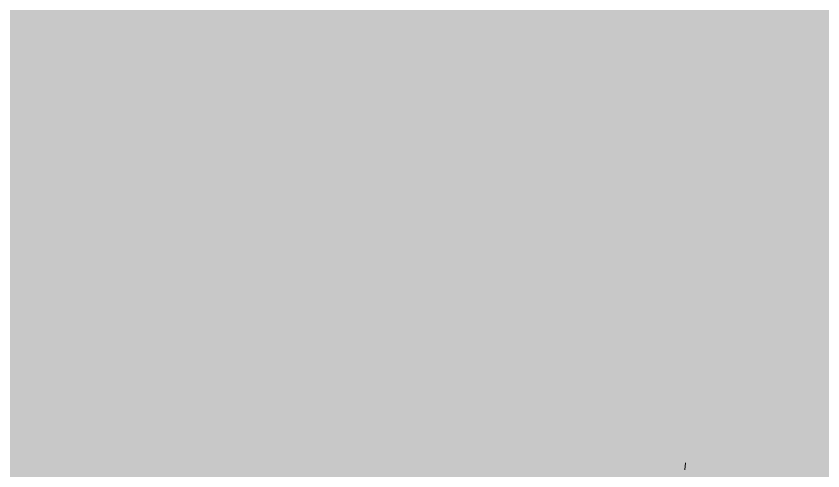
# Model space of a CAD drawing. Header units: metres. Extents: x -4 to 509425, y 7549 to 4732445.
# Drawn here: x 475976.978 to 475980.708, y 4719784.355 to 4719786.461 of the extents above; entities that cross this region are included whole.
import ezdxf

# ---------------------------------------------------------------- set-up
doc = ezdxf.new("R2010")
doc.units = ezdxf.units.M
doc.header["$LTSCALE"] = 0.01
doc.header["$MEASUREMENT"] = 0
doc.layers.get('0').update_dxf_attribs({"lineweight": 0})
doc.layers.add('_SUBESTACIÓN', color=1, linetype='Continuous')
doc.layers.add('SUBESTACION LA VID', color=253, linetype='Continuous')

# ---------------------------------------------------------------- blocks, each defined once
blk = doc.blocks.new('A$Cfff6051d')
at = {"layer": 'SUBESTACION LA VID', "lineweight": 15}
blk.add_line((475980.0734, 4719784.3931), (475980.0692, 4719784.3595), dxfattribs=at)
blk.add_line((475980.0734, 4719784.3931), (475980.0692, 4719784.3595), dxfattribs=at)
blk.add_line((475980.0734, 4719784.3931), (475980.0692, 4719784.3595), dxfattribs=at)
blk.add_open_spline([(475974.2318, 4719785.9829), (475973.8541, 4719782.9696), (475975.9906, 4719780.2207), (475979.0038, 4719779.8429)], degree=3, dxfattribs=at)

msp = doc.modelspace()

# ---------------------------------------------------------------- hatches: boundary and pattern name
at = {"layer": '_SUBESTACIÓN', "transparency": 33554559}
h = msp.add_hatch(color=1, dxfattribs=at)
h.dxf.hatch_style = 1
h.paths.add_polyline_path([(475968.6399, 4719805.825), (476089.9386, 4719790.615), (476078.1686, 4719696.74), (475956.8686, 4719711.9502)])

# ---------------------------------------------------------------- block references
at = {"linetype": 'Continuous'}
msp.add_blockref('A$Cfff6051d', (0, 0), dxfattribs=at)

doc.saveas('drawing.dxf')
